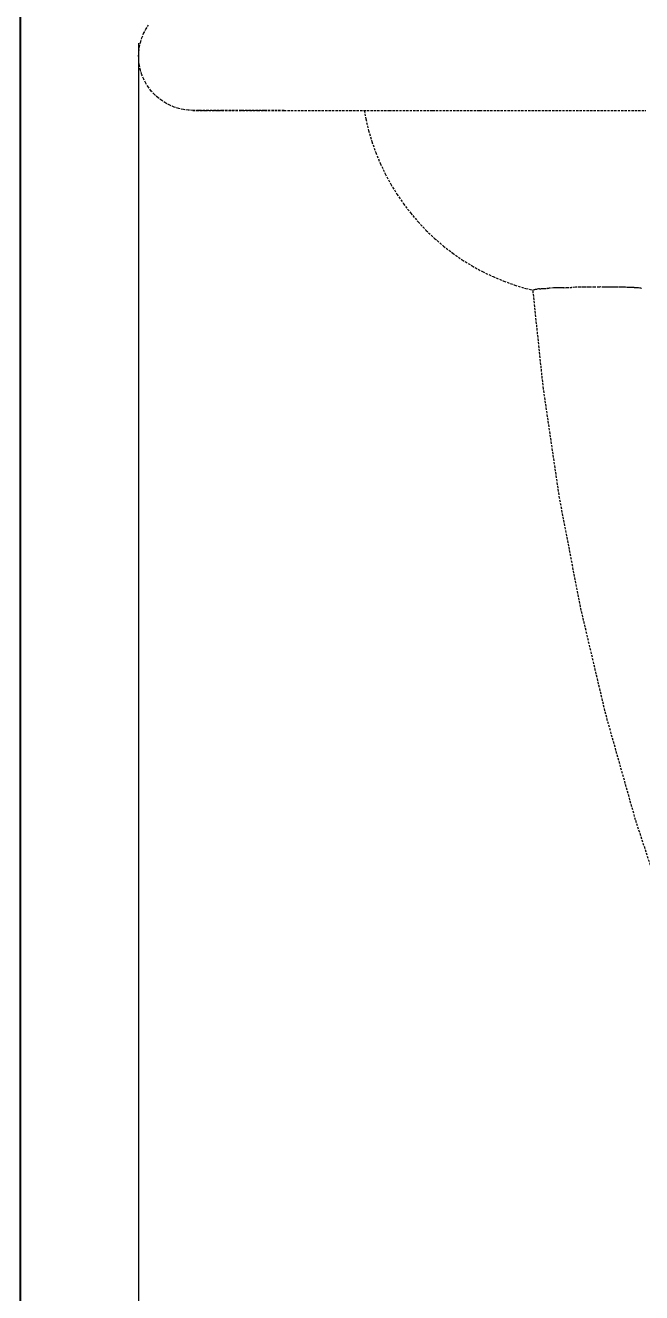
# Model space of a CAD drawing. Header units: millimetres. Extents: x -3308 to 2964, y -3155 to 3173.
# Drawn here: x -1032 to -690, y -290 to 413 of the extents above; entities that cross this region are included whole.
import ezdxf

# ---------------------------------------------------------------- set-up
doc = ezdxf.new("R2010")
doc.units = ezdxf.units.MM
doc.linetypes.add('HIDDEN', pattern=[1.905, 1.27, -0.635])
for name, color, linetype in [('DIKOM_ЗОНА', 90, 'Continuous'), ('DIKOM_ОБЪЕКТ', 7, 'Continuous'), ('DIKOM_РАЗМЕР_ЗОНА', 7, 'Continuous'), ('DIKOM_РАЗМЕР_ОБЪЕКТА', 7, 'Continuous')]:
    doc.layers.add(name, color=color, linetype=linetype)
doc.styles.add('style1', font='arialbd.ttf', dxfattribs={"width": 0.8})
doc.dimstyles.new('1-50', dxfattribs={"dimtxt": 300, "dimasz": 200, "dimexe": 100, "dimexo": 0, "dimgap": 100, "dimtad": 1, "dimtxsty": 'style1', "dimcen": 200, "dimclrd": 7, "dimclre": 7, "dimclrt": 7, "dimadec": 1, "dimazin": 2, "dimtfac": 1, "dimtmove": 0, "dimatfit": 2, "dimfxl": 0, "dimlwd": 25, "dimlwe": 18, "dimarcsym": 0})

# ---------------------------------------------------------------- blocks, each defined once
blk = doc.blocks.new('*D0')
at = {"layer": 'Defpoints', "color": 0, "transparency": 16777216}
for p in [(-968.9, 402.92), (1561.37, 392.26), (1561.37, -1613.65)]:
    blk.add_point(p, dxfattribs=at)
at = {"layer": 'DIKOM_РАЗМЕР_ОБЪЕКТА', "color": 7, "lineweight": 18, "transparency": 16777216}
for p, q in [((-968.9, 402.92), (-968.9, -1713.65)), ((1561.37, 392.26), (1561.37, -1713.65))]:
    blk.add_line(p, q, dxfattribs=at)
at = {"layer": 'DIKOM_РАЗМЕР_ОБЪЕКТА', "color": 7, "lineweight": 25, "transparency": 16777216}
blk.add_line((-768.9, -1613.65), (1361.37, -1613.65), dxfattribs=at)
at = {"layer": 'DIKOM_РАЗМЕР_ОБЪЕКТА', "color": 7, "transparency": 16777216}
for points in [[(-768.9, -1580.32), (-768.9, -1646.99), (-968.9, -1613.65)], [(1361.37, -1580.32), (1361.37, -1646.99), (1561.37, -1613.65)]]:
    blk.add_solid(points, dxfattribs=at)
at = {"layer": 'DIKOM_РАЗМЕР_ОБЪЕКТА', "color": 7, "transparency": 16777216, "insert": (296.24, -1334.83), "char_height": 300, "attachment_point": 5, "style": 'style1'}
blk.add_mtext('{\\fArial|b0|i0|c204|p34;\\H1.16667x;2530}', dxfattribs=at)
blk = doc.blocks.new('*D1')
at = {"layer": 'Defpoints', "color": 0, "transparency": 16777216}
for p in [(365.91, 1765.9), (-1034.53, -984.11), (361.14, -984.11)]:
    blk.add_point(p, dxfattribs=at)
at = {"layer": 'DIKOM_РАЗМЕР_ОБЪЕКТА', "color": 7, "lineweight": 18, "transparency": 16777216}
for p, q in [((365.91, 1765.9), (-1134.53, 1765.9)), ((361.14, -984.11), (-1134.53, -984.11))]:
    blk.add_line(p, q, dxfattribs=at)
at = {"layer": 'DIKOM_РАЗМЕР_ОБЪЕКТА', "color": 7, "lineweight": 25, "transparency": 16777216}
blk.add_line((-1034.53, 1565.9), (-1034.53, -784.11), dxfattribs=at)
at = {"layer": 'DIKOM_РАЗМЕР_ОБЪЕКТА', "color": 7, "transparency": 16777216}
for points in [[(-1067.87, 1565.9), (-1001.2, 1565.9), (-1034.53, 1765.9)], [(-1067.87, -784.11), (-1001.2, -784.11), (-1034.53, -984.11)]]:
    blk.add_solid(points, dxfattribs=at)
at = {"layer": 'DIKOM_РАЗМЕР_ОБЪЕКТА', "color": 7, "transparency": 16777216, "insert": (-1313.23, 390.89), "char_height": 300, "attachment_point": 5, "rotation": 90, "style": 'style1'}
blk.add_mtext('{\\fArial|b0|i0|c204|p34;\\H1.16667x;2750}', dxfattribs=at)
blk = doc.blocks.new('*D2')
at = {"layer": 'Defpoints', "color": 0, "transparency": 16777216}
for p in [(364.38, 3173.33), (-2831.96, -2386.04), (364.38, -2386.04)]:
    blk.add_point(p, dxfattribs=at)
at = {"layer": 'DIKOM_РАЗМЕР_ЗОНА', "color": 7, "lineweight": 18, "transparency": 16777216}
for p, q in [((364.38, 3173.33), (-2931.96, 3173.33)), ((364.38, -2386.04), (-2931.96, -2386.04))]:
    blk.add_line(p, q, dxfattribs=at)
at = {"layer": 'DIKOM_РАЗМЕР_ЗОНА', "color": 7, "lineweight": 25, "transparency": 16777216}
blk.add_line((-2831.96, 2973.33), (-2831.96, -2186.04), dxfattribs=at)
at = {"layer": 'DIKOM_РАЗМЕР_ЗОНА', "color": 7, "transparency": 16777216}
for points in [[(-2865.29, 2973.33), (-2798.62, 2973.33), (-2831.96, 3173.33)], [(-2865.29, -2186.04), (-2798.62, -2186.04), (-2831.96, -2386.04)]]:
    blk.add_solid(points, dxfattribs=at)
at = {"layer": 'DIKOM_РАЗМЕР_ЗОНА', "color": 7, "transparency": 16777216, "insert": (-3110.66, 395.46), "char_height": 300, "attachment_point": 5, "rotation": 90, "style": 'style1'}
blk.add_mtext('{\\fArial|b0|i0|c204|p34;\\H1.16667x;5560}', dxfattribs=at)
blk = doc.blocks.new('*D3')
at = {"layer": 'Defpoints', "color": 0, "transparency": 16777216}
for p in [(-2475.08, 396.49), (2964.22, 270.49), (2964.22, -3054.54)]:
    blk.add_point(p, dxfattribs=at)
at = {"layer": 'DIKOM_РАЗМЕР_ЗОНА', "color": 7, "lineweight": 18, "transparency": 16777216}
for p, q in [((-2475.08, 396.49), (-2475.08, -3154.54)), ((2964.22, 270.49), (2964.22, -3154.54))]:
    blk.add_line(p, q, dxfattribs=at)
at = {"layer": 'DIKOM_РАЗМЕР_ЗОНА', "color": 7, "lineweight": 25, "transparency": 16777216}
blk.add_line((-2275.08, -3054.54), (2764.22, -3054.54), dxfattribs=at)
at = {"layer": 'DIKOM_РАЗМЕР_ЗОНА', "color": 7, "transparency": 16777216}
for points in [[(-2275.08, -3021.21), (-2275.08, -3087.88), (-2475.08, -3054.54)], [(2764.22, -3021.21), (2764.22, -3087.88), (2964.22, -3054.54)]]:
    blk.add_solid(points, dxfattribs=at)
at = {"layer": 'DIKOM_РАЗМЕР_ЗОНА', "color": 7, "transparency": 16777216, "insert": (244.57, -2775.84), "char_height": 300, "attachment_point": 5, "style": 'style1'}
blk.add_mtext('{\\fArial|b0|i0|c204|p34;\\H1.16667x;5440}', dxfattribs=at)

msp = doc.modelspace()

# ---------------------------------------------------------------- linework, layer by layer
at = {"layer": 'DIKOM_ЗОНА', "color": 3, "lineweight": 15}
msp.add_lwpolyline([(693.692, -2363.404, 0.3679002), (2964.216, 270.488), (2964.216, 516.8, 0.3679002), (693.692, 3150.693, 0.0687424), (35.058, 3150.693, 0.2995804), (-2457.405, 582.584, 0.0938746), (-2457.817, 210.366, 0.3002322), (35.058, -2363.404, 0.0687424)], format="xyb", close=True, dxfattribs=at)
at = {"layer": 'DIKOM_ОБЪЕКТ', "color": 7, "linetype": 'HIDDEN', "lineweight": 15}
for p, q in [((-967.115, 405.867), (-966.119, 408.29)), ((-966.119, 408.29), (-964.916, 410.616)), ((-964.916, 410.616), (-963.514, 412.829)), ((-968.79, 398.208), (-968.456, 400.807)), ((-968.456, 400.807), (-967.896, 403.366)), ((-967.896, 403.366), (-967.115, 405.867)), ((-968.896, 395.683), (-968.79, 398.208)), ((-968.782, 393.068), (-968.896, 395.683)), ((-968.44, 390.471), (-968.782, 393.068)), ((-967.873, 387.913), (-968.44, 390.471)), ((-967.084, 385.415), (-967.873, 387.913)), ((-966.082, 382.995), (-967.084, 385.415)), ((-964.871, 380.672), (-966.082, 382.995)), ((-963.463, 378.463), (-964.871, 380.672)), ((-961.867, 376.385), (-963.463, 378.463)), ((-960.096, 374.455), (-961.867, 376.385)), ((-958.164, 372.687), (-960.096, 374.455)), ((-956.084, 371.093), (-958.164, 372.687)), ((-953.874, 369.688), (-956.084, 371.093)), ((-951.549, 368.481), (-953.874, 369.688)), ((-949.128, 367.481), (-951.549, 368.481)), ((-946.629, 366.696), (-949.128, 367.481)), ((-944.071, 366.132), (-946.629, 366.696)), ((-941.474, 365.794), (-944.071, 366.132)), ((-938.857, 365.683), (-941.474, 365.794)), ((-938.505, 365.683), (-938.857, 365.683)), ((-938.857, 365.683), (-936.688, 365.683)), ((-935.635, 365.683), (-938.505, 365.683)), ((-936.688, 365.683), (-932.004, 365.683)), ((-930.251, 365.683), (-935.635, 365.683)), ((-932.004, 365.683), (-924.813, 365.683)), ((-922.365, 365.683), (-930.251, 365.683)), ((-924.813, 365.683), (-915.132, 365.683)), ((-911.992, 365.683), (-922.365, 365.683)), ((-915.132, 365.683), (-902.978, 365.683)), ((-899.153, 365.683), (-911.992, 365.683)), ((-902.978, 365.683), (-888.377, 365.683)), ((-888.377, 365.683), (-899.153, 365.683)), ((-888.377, 365.683), (-871.358, 365.683)), ((-871.358, 365.683), (-851.956, 365.683)), ((-851.956, 365.683), (-830.21, 365.683)), ((-843.936, 365.683), (-843.054, 360.885)), ((-830.21, 365.683), (-806.163, 365.683)), ((-806.163, 365.683), (-779.865, 365.683)), ((-779.865, 365.683), (-751.37, 365.683)), ((-751.37, 365.683), (-720.733, 365.683)), ((-720.733, 365.683), (-688.018, 365.683)), ((-843.054, 360.885), (-841.549, 354.593)), ((-841.549, 354.593), (-839.718, 348.389)), ((-839.718, 348.389), (-837.566, 342.288)), ((-837.566, 342.288), (-835.099, 336.307)), ((-835.099, 336.307), (-832.323, 330.464)), ((-832.323, 330.464), (-829.246, 324.773)), ((-829.246, 324.773), (-825.877, 319.25)), ((-825.877, 319.25), (-822.224, 313.911)), ((-822.224, 313.911), (-818.297, 308.769)), ((-818.297, 308.769), (-814.108, 303.84)), ((-814.108, 303.84), (-809.667, 299.135)), ((-809.667, 299.135), (-804.987, 294.669)), ((-804.987, 294.669), (-800.081, 290.452)), ((-800.081, 290.452), (-794.961, 286.497)), ((-794.961, 286.497), (-789.642, 282.815)), ((-789.642, 282.815), (-784.138, 279.415)), ((-784.138, 279.415), (-778.464, 276.307)), ((-778.464, 276.307), (-772.636, 273.498)), ((-772.636, 273.498), (-766.669, 270.998)), ((-766.669, 270.998), (-760.58, 268.813)), ((-760.58, 268.813), (-754.385, 266.947)), ((-741.084, 267.074), (-741.746, 267.005)), ((-740.855, 267.096), (-741.084, 267.074)), ((-739.049, 267.209), (-740.855, 267.096)), ((-738.795, 267.225), (-739.049, 267.209)), ((-738.067, 267.245), (-738.795, 267.225)), ((-736.859, 267.279), (-738.067, 267.245)), ((-736.579, 267.287), (-736.859, 267.279)), ((-735.337, 267.284), (-736.579, 267.287)), ((-734.538, 267.325), (-735.337, 267.284)), ((-734.233, 267.341), (-734.538, 267.325)), ((-733.368, 267.362), (-734.233, 267.341)), ((-733.367, 267.362), (-732.107, 267.424)), ((-732.107, 267.424), (-731.781, 267.44)), ((-731.781, 267.44), (-729.58, 267.48)), ((-729.58, 267.48), (-729.231, 267.487)), ((-728.89, 267.484), (-729.231, 267.487)), ((-726.982, 267.567), (-728.89, 267.484)), ((-726.617, 267.583), (-726.982, 267.567)), ((-724.329, 267.62), (-726.597, 267.583)), ((-723.947, 267.626), (-724.329, 267.62)), ((-722.424, 267.611), (-723.947, 267.626)), ((-721.644, 267.644), (-722.424, 267.611)), ((-721.248, 267.661), (-721.644, 267.644)), ((-719.506, 267.691), (-721.248, 267.662)), ((-718.951, 267.701), (-719.506, 267.691)), ((-718.545, 267.708), (-718.951, 267.701)), ((-716.266, 267.687), (-718.545, 267.708)), ((-715.956, 267.684), (-716.266, 267.687)), ((-713.713, 267.726), (-715.851, 267.688)), ((-713.201, 267.735), (-713.617, 267.728)), ((-711.02, 267.714), (-713.201, 267.735)), ((-710.602, 267.71), (-711.02, 267.714)), ((-709.504, 267.667), (-710.602, 267.71)), ((-708.782, 267.678), (-709.504, 267.667)), ((-708.496, 267.682), (-708.782, 267.678)), ((-708.084, 267.688), (-708.496, 267.682)), ((-707.136, 267.673), (-708.084, 267.688)), ((-706.071, 267.683), (-707.136, 267.673)), ((-705.668, 267.686), (-706.071, 267.683)), ((-704.488, 267.664), (-705.668, 267.686)), ((-703.758, 267.651), (-704.488, 267.664)), ((-703.367, 267.644), (-703.758, 267.651)), ((-703.085, 267.63), (-703.367, 267.644)), ((-701.579, 267.636), (-703.085, 267.63)), ((-701.208, 267.637), (-701.579, 267.636)), ((-700.742, 267.623), (-701.208, 267.637)), ((-699.549, 267.585), (-700.742, 267.623)), ((-699.199, 267.574), (-699.549, 267.585)), ((-698.279, 267.508), (-699.199, 267.574)), ((-697.684, 267.497), (-698.279, 267.508)), ((-696.717, 267.455), (-697.359, 267.492)), ((-696.005, 267.453), (-696.717, 267.455)), ((-695.711, 267.452), (-696.005, 267.453)), ((-694.856, 267.39), (-695.711, 267.452)), ((-694.543, 267.367), (-694.856, 267.39)), ((-693.859, 267.282), (-694.426, 267.338)), ((-693.538, 267.28), (-693.859, 267.282)), ((-693.057, 267.302), (-693.538, 267.28)), ((-692.648, 267.267), (-693.057, 267.302)), ((-692.216, 267.231), (-692.648, 267.267)), ((-691.371, 267.095), (-692.028, 267.216)), ((-690.764, 267.006), (-691.081, 267.049)), ((-754.385, 266.947), (-750.474, 265.99)), ((-744.729, 211.356), (-750.489, 266.134)), ((-750.33, 266.254), (-749.971, 266.353)), ((-749.89, 266.368), (-749.448, 266.4)), ((-749.286, 266.449), (-748.508, 266.556)), ((-748.413, 266.569), (-748.102, 266.583)), ((-747.434, 266.652), (-748.102, 266.583)), ((-746.934, 266.68), (-747.312, 266.664)), ((-746.934, 266.68), (-746.146, 266.79)), ((-745.998, 266.811), (-745.014, 266.887)), ((-745.014, 266.887), (-744.651, 266.915)), ((-744.476, 266.929), (-742.956, 266.975)), ((-742.314, 266.978), (-742.752, 266.982)), ((-742.314, 266.978), (-741.746, 267.005)), ((-690.417, 266.893), (-690.66, 266.992)), ((-735.74, 150.584), (-744.729, 211.356)), ((-724.219, 90.385), (-735.74, 150.584)), ((-710.193, 30.898), (-724.219, 90.385)), ((-693.693, -27.736), (-710.193, 30.898)), ((-674.76, -85.382), (-693.693, -27.736))]:
    msp.add_line(p, q, dxfattribs=at)

# ---------------------------------------------------------------- dimensions: what is measured, and where the dimension line sits
at = {"layer": 'DIKOM_РАЗМЕР_ЗОНА'}
dim = msp.add_linear_dim(base=(-2831.956, -2386.042), p1=(364.375, 3173.331), p2=(364.375, -2386.042), angle=90, text='{\\fArial|b0|i0|c204|p34;\\H1.16667x;5560}', dimstyle='1-50', dxfattribs=at)
dim.commit()
dim.dimension.update_dxf_attribs({"geometry": '*D2', "text_midpoint": (-2831.956, 395.462), "dimtype": 160})
dim = msp.add_linear_dim(base=(2964.216, -3054.544), p1=(-2475.082, 396.495), p2=(2964.216, 270.488), text='{\\fArial|b0|i0|c204|p34;\\H1.16667x;5440}', dimstyle='1-50', dxfattribs=at)
dim.commit()
dim.dimension.update_dxf_attribs({"geometry": '*D3', "text_midpoint": (244.567, -3054.544), "dimtype": 160})
at = {"layer": 'DIKOM_РАЗМЕР_ОБЪЕКТА'}
dim = msp.add_linear_dim(base=(-1034.533, -984.114), p1=(365.907, 1765.9), p2=(361.142, -984.114), angle=90, text='{\\fArial|b0|i0|c204|p34;\\H1.16667x;2750}', dimstyle='1-50', dxfattribs=at)
dim.commit()
dim.dimension.update_dxf_attribs({"geometry": '*D1', "text_midpoint": (-1313.234, 390.893)})
dim = msp.add_linear_dim(base=(1561.369, -1613.653), p1=(-968.896, 402.92), p2=(1561.369, 392.257), text='{\\fArial|b0|i0|c204|p34;\\H1.16667x;2530}', dimstyle='1-50', dxfattribs=at)
dim.commit()
dim.dimension.update_dxf_attribs({"geometry": '*D0', "text_midpoint": (296.237, -1613.653), "dimtype": 160})

doc.saveas('drawing.dxf')
